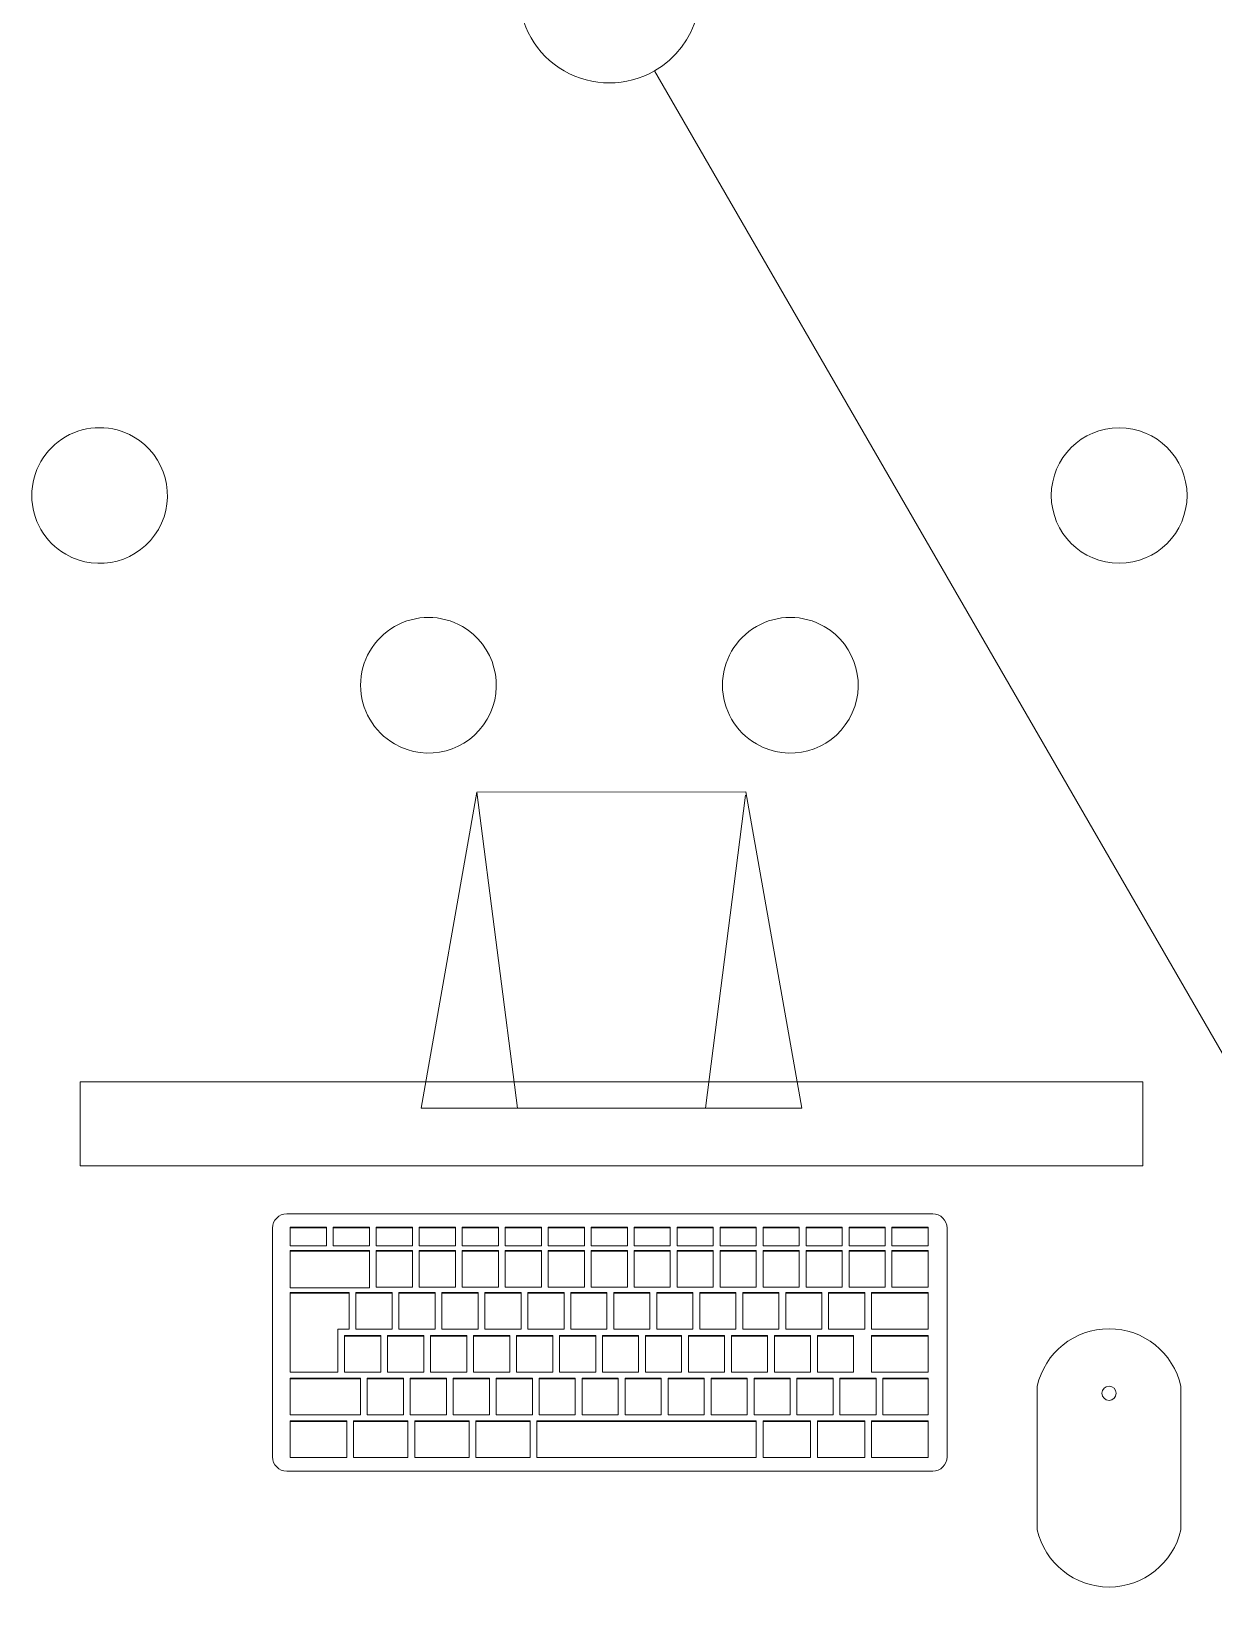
# Model space of a CAD drawing. Header units: millimetres. Extents: x 155927 to 295199, y -4084 to 97293.
# Drawn here: x 175971 to 176494, y 23490 to 24192 of the extents above; entities that cross this region are included whole.
import ezdxf

# ---------------------------------------------------------------- set-up
doc = ezdxf.new("R2010")
doc.units = ezdxf.units.MM
doc.header["$MEASUREMENT"] = 0
doc.layers.add('A-GENM', color=8, linetype='CONTINUOUS', lineweight=9)
doc.layers.add('I-FURN', color=8, linetype='CONTINUOUS', lineweight=9)

msp = doc.modelspace()

# ---------------------------------------------------------------- linework, layer by layer
at = {"layer": 'A-GENM'}
for p, q in [((176084.2, 23669.35), (176369.74, 23669.35)), ((176077.85, 23561.84), (176077.85, 23663)), ((176085.74, 23663.37), (176101.74, 23663.37)), ((176085.74, 23663.09), (176085.74, 23663.37)), ((176101.74, 23663.09), (176085.74, 23663.09)), ((176085.74, 23663.09), (176085.74, 23655.11)), ((176101.74, 23663.09), (176101.74, 23663.37)), ((176101.74, 23655.11), (176101.74, 23663.09)), ((176104.74, 23663.37), (176120.74, 23663.37)), ((176104.74, 23663.09), (176104.74, 23663.37)), ((176120.74, 23663.09), (176104.74, 23663.09)), ((176104.74, 23663.09), (176104.74, 23655.11)), ((176120.74, 23663.09), (176120.74, 23663.37)), ((176120.74, 23655.11), (176120.74, 23663.09)), ((176123.74, 23663.37), (176139.74, 23663.37)), ((176123.74, 23663.09), (176123.74, 23663.37)), ((176139.74, 23663.09), (176123.74, 23663.09)), ((176123.74, 23663.09), (176123.74, 23655.11)), ((176139.74, 23663.09), (176139.74, 23663.37)), ((176139.74, 23655.11), (176139.74, 23663.09)), ((176142.74, 23663.37), (176158.74, 23663.37)), ((176142.74, 23663.09), (176142.74, 23663.37)), ((176158.74, 23663.09), (176142.74, 23663.09)), ((176142.74, 23663.09), (176142.74, 23655.11)), ((176158.74, 23663.09), (176158.74, 23663.37)), ((176158.74, 23655.11), (176158.74, 23663.09)), ((176161.74, 23663.37), (176177.74, 23663.37)), ((176161.74, 23663.09), (176161.74, 23663.37)), ((176177.74, 23663.09), (176161.74, 23663.09)), ((176161.74, 23663.09), (176161.74, 23655.11)), ((176177.74, 23663.09), (176177.74, 23663.37)), ((176177.74, 23655.11), (176177.74, 23663.09)), ((176180.74, 23663.37), (176196.74, 23663.37)), ((176180.74, 23663.09), (176180.74, 23663.37)), ((176196.74, 23663.09), (176180.74, 23663.09)), ((176180.74, 23663.09), (176180.74, 23655.11)), ((176196.74, 23663.09), (176196.74, 23663.37)), ((176196.74, 23655.11), (176196.74, 23663.09)), ((176199.74, 23663.37), (176215.74, 23663.37)), ((176199.74, 23663.09), (176199.74, 23663.37)), ((176215.74, 23663.09), (176199.74, 23663.09)), ((176199.74, 23663.09), (176199.74, 23655.11)), ((176215.74, 23663.09), (176215.74, 23663.37)), ((176215.74, 23655.11), (176215.74, 23663.09)), ((176218.74, 23663.37), (176234.74, 23663.37)), ((176218.74, 23663.09), (176218.74, 23663.37)), ((176234.74, 23663.09), (176218.74, 23663.09)), ((176218.74, 23663.09), (176218.74, 23655.11)), ((176234.74, 23663.09), (176234.74, 23663.37)), ((176234.74, 23655.11), (176234.74, 23663.09)), ((176237.74, 23663.37), (176253.74, 23663.37)), ((176237.74, 23663.09), (176237.74, 23663.37)), ((176253.74, 23663.09), (176237.74, 23663.09)), ((176237.74, 23663.09), (176237.74, 23655.11)), ((176253.74, 23663.09), (176253.74, 23663.37)), ((176253.74, 23655.11), (176253.74, 23663.09)), ((176256.74, 23663.37), (176272.74, 23663.37)), ((176256.74, 23663.09), (176256.74, 23663.37)), ((176272.74, 23663.09), (176256.74, 23663.09)), ((176256.74, 23663.09), (176256.74, 23655.11)), ((176272.74, 23663.09), (176272.74, 23663.37)), ((176272.74, 23655.11), (176272.74, 23663.09)), ((176275.74, 23663.37), (176291.74, 23663.37)), ((176275.74, 23663.09), (176275.74, 23663.37)), ((176291.74, 23663.09), (176275.74, 23663.09)), ((176275.74, 23663.09), (176275.74, 23655.11)), ((176291.74, 23663.09), (176291.74, 23663.37)), ((176291.74, 23655.11), (176291.74, 23663.09)), ((176294.74, 23663.37), (176310.74, 23663.37)), ((176294.74, 23663.09), (176294.74, 23663.37)), ((176310.74, 23663.09), (176294.74, 23663.09)), ((176294.74, 23663.09), (176294.74, 23655.11)), ((176310.74, 23663.09), (176310.74, 23663.37)), ((176310.74, 23655.11), (176310.74, 23663.09)), ((176313.74, 23663.37), (176329.74, 23663.37)), ((176313.74, 23663.09), (176313.74, 23663.37)), ((176329.74, 23663.09), (176313.74, 23663.09)), ((176313.74, 23663.09), (176313.74, 23655.11)), ((176329.74, 23663.09), (176329.74, 23663.37)), ((176329.74, 23655.11), (176329.74, 23663.09)), ((176332.74, 23663.37), (176348.74, 23663.37)), ((176332.74, 23663.09), (176332.74, 23663.37)), ((176348.74, 23663.09), (176332.74, 23663.09)), ((176332.74, 23663.09), (176332.74, 23655.11)), ((176348.74, 23663.09), (176348.74, 23663.37)), ((176348.74, 23655.11), (176348.74, 23663.09)), ((176351.74, 23663.37), (176367.74, 23663.37)), ((176351.74, 23663.09), (176351.74, 23663.37)), ((176367.74, 23663.09), (176351.74, 23663.09)), ((176351.74, 23663.09), (176351.74, 23655.11)), ((176367.74, 23663.09), (176367.74, 23663.37)), ((176367.74, 23655.11), (176367.74, 23663.09)), ((176376.09, 23663), (176376.09, 23561.84)), ((176085.74, 23655.11), (176101.74, 23655.11)), ((176085.74, 23653.13), (176120.74, 23653.13)), ((176085.74, 23652.85), (176085.74, 23653.13)), ((176104.74, 23655.11), (176120.74, 23655.11)), ((176120.74, 23652.85), (176120.74, 23653.13)), ((176123.74, 23655.11), (176139.74, 23655.11)), ((176123.74, 23653.13), (176139.74, 23653.13)), ((176123.74, 23652.85), (176123.74, 23653.13)), ((176139.74, 23652.85), (176139.74, 23653.13)), ((176142.74, 23655.11), (176158.74, 23655.11)), ((176142.74, 23653.13), (176158.74, 23653.13)), ((176142.74, 23652.85), (176142.74, 23653.13)), ((176158.74, 23652.85), (176158.74, 23653.13)), ((176161.74, 23655.11), (176177.74, 23655.11)), ((176161.74, 23653.13), (176177.74, 23653.13)), ((176161.74, 23652.85), (176161.74, 23653.13)), ((176177.74, 23652.85), (176177.74, 23653.13)), ((176180.74, 23655.11), (176196.74, 23655.11)), ((176180.74, 23653.13), (176196.74, 23653.13)), ((176180.74, 23652.85), (176180.74, 23653.13)), ((176196.74, 23652.85), (176196.74, 23653.13)), ((176199.74, 23655.11), (176215.74, 23655.11)), ((176199.74, 23653.13), (176215.74, 23653.13)), ((176199.74, 23652.85), (176199.74, 23653.13)), ((176215.74, 23652.85), (176215.74, 23653.13)), ((176218.74, 23655.11), (176234.74, 23655.11)), ((176218.74, 23653.13), (176234.74, 23653.13)), ((176218.74, 23652.85), (176218.74, 23653.13)), ((176234.74, 23652.85), (176234.74, 23653.13)), ((176237.74, 23655.11), (176253.74, 23655.11)), ((176237.74, 23653.13), (176253.74, 23653.13)), ((176237.74, 23652.85), (176237.74, 23653.13)), ((176253.74, 23652.85), (176253.74, 23653.13)), ((176256.74, 23655.11), (176272.74, 23655.11)), ((176256.74, 23653.13), (176272.74, 23653.13)), ((176256.74, 23652.85), (176256.74, 23653.13)), ((176272.74, 23652.85), (176272.74, 23653.13)), ((176275.74, 23655.11), (176291.74, 23655.11)), ((176275.74, 23653.13), (176291.74, 23653.13)), ((176275.74, 23652.85), (176275.74, 23653.13)), ((176291.74, 23652.85), (176291.74, 23653.13)), ((176294.74, 23655.11), (176310.74, 23655.11)), ((176294.74, 23653.13), (176310.74, 23653.13)), ((176294.74, 23652.85), (176294.74, 23653.13)), ((176310.74, 23652.85), (176310.74, 23653.13)), ((176313.74, 23655.11), (176329.74, 23655.11)), ((176313.74, 23653.13), (176329.74, 23653.13)), ((176313.74, 23652.85), (176313.74, 23653.13)), ((176329.74, 23652.85), (176329.74, 23653.13)), ((176332.74, 23655.11), (176348.74, 23655.11)), ((176332.74, 23653.13), (176348.74, 23653.13)), ((176332.74, 23652.85), (176332.74, 23653.13)), ((176348.74, 23652.85), (176348.74, 23653.13)), ((176351.74, 23655.11), (176367.74, 23655.11)), ((176351.74, 23653.13), (176367.74, 23653.13)), ((176351.74, 23652.85), (176351.74, 23653.13)), ((176367.74, 23652.85), (176367.74, 23653.13)), ((176120.74, 23652.85), (176085.74, 23652.85)), ((176085.74, 23652.85), (176085.74, 23636.61)), ((176120.74, 23636.61), (176120.74, 23652.85)), ((176139.74, 23652.85), (176123.74, 23652.85)), ((176123.74, 23652.85), (176123.74, 23636.89)), ((176139.74, 23636.89), (176139.74, 23652.85)), ((176158.74, 23652.85), (176142.74, 23652.85)), ((176142.74, 23652.85), (176142.74, 23636.89)), ((176158.74, 23636.89), (176158.74, 23652.85)), ((176177.74, 23652.85), (176161.74, 23652.85)), ((176161.74, 23652.85), (176161.74, 23636.89)), ((176177.74, 23636.89), (176177.74, 23652.85)), ((176196.74, 23652.85), (176180.74, 23652.85)), ((176180.74, 23652.85), (176180.74, 23636.89)), ((176196.74, 23636.89), (176196.74, 23652.85)), ((176215.74, 23652.85), (176199.74, 23652.85)), ((176199.74, 23652.85), (176199.74, 23636.89)), ((176215.74, 23636.89), (176215.74, 23652.85)), ((176234.74, 23652.85), (176218.74, 23652.85)), ((176218.74, 23652.85), (176218.74, 23636.89)), ((176234.74, 23636.89), (176234.74, 23652.85)), ((176253.74, 23652.85), (176237.74, 23652.85)), ((176237.74, 23652.85), (176237.74, 23636.89)), ((176253.74, 23636.89), (176253.74, 23652.85)), ((176272.74, 23652.85), (176256.74, 23652.85)), ((176256.74, 23652.85), (176256.74, 23636.89)), ((176272.74, 23636.89), (176272.74, 23652.85)), ((176291.74, 23652.85), (176275.74, 23652.85)), ((176275.74, 23652.85), (176275.74, 23636.89)), ((176291.74, 23636.89), (176291.74, 23652.85)), ((176310.74, 23652.85), (176294.74, 23652.85)), ((176294.74, 23652.85), (176294.74, 23636.89)), ((176310.74, 23636.89), (176310.74, 23652.85)), ((176329.74, 23652.85), (176313.74, 23652.85)), ((176313.74, 23652.85), (176313.74, 23636.89)), ((176329.74, 23636.89), (176329.74, 23652.85)), ((176348.74, 23652.85), (176332.74, 23652.85)), ((176332.74, 23652.85), (176332.74, 23636.89)), ((176348.74, 23636.89), (176348.74, 23652.85)), ((176367.74, 23652.85), (176351.74, 23652.85)), ((176351.74, 23652.85), (176351.74, 23636.89)), ((176367.74, 23636.89), (176367.74, 23652.85)), ((176085.74, 23636.61), (176120.74, 23636.61)), ((176085.74, 23634.48), (176111.74, 23634.48)), ((176085.74, 23634.2), (176085.74, 23634.48)), ((176111.74, 23634.2), (176085.74, 23634.2)), ((176085.74, 23634.2), (176085.74, 23599.31)), ((176111.74, 23634.2), (176111.74, 23634.48)), ((176111.74, 23618.24), (176111.74, 23634.2)), ((176114.74, 23634.48), (176130.74, 23634.48)), ((176114.74, 23634.2), (176114.74, 23634.48)), ((176130.74, 23634.2), (176114.74, 23634.2)), ((176114.74, 23634.2), (176114.74, 23618.24)), ((176123.74, 23636.89), (176139.74, 23636.89)), ((176130.74, 23634.2), (176130.74, 23634.48)), ((176130.74, 23618.24), (176130.74, 23634.2)), ((176133.74, 23634.48), (176149.74, 23634.48)), ((176133.74, 23634.2), (176133.74, 23634.48)), ((176149.74, 23634.2), (176133.74, 23634.2)), ((176133.74, 23634.2), (176133.74, 23618.24)), ((176142.74, 23636.89), (176158.74, 23636.89)), ((176149.74, 23634.2), (176149.74, 23634.48)), ((176149.74, 23618.24), (176149.74, 23634.2)), ((176152.74, 23634.48), (176168.74, 23634.48)), ((176152.74, 23634.2), (176152.74, 23634.48)), ((176168.74, 23634.2), (176152.74, 23634.2)), ((176152.74, 23634.2), (176152.74, 23618.24)), ((176161.74, 23636.89), (176177.74, 23636.89)), ((176168.74, 23634.2), (176168.74, 23634.48)), ((176168.74, 23618.24), (176168.74, 23634.2)), ((176171.74, 23634.48), (176187.74, 23634.48)), ((176171.74, 23634.2), (176171.74, 23634.48)), ((176187.74, 23634.2), (176171.74, 23634.2)), ((176171.74, 23634.2), (176171.74, 23618.24)), ((176180.74, 23636.89), (176196.74, 23636.89)), ((176187.74, 23634.2), (176187.74, 23634.48)), ((176187.74, 23618.24), (176187.74, 23634.2)), ((176190.74, 23634.48), (176206.74, 23634.48)), ((176190.74, 23634.2), (176190.74, 23634.48)), ((176206.74, 23634.2), (176190.74, 23634.2)), ((176190.74, 23634.2), (176190.74, 23618.24)), ((176199.74, 23636.89), (176215.74, 23636.89)), ((176206.74, 23634.2), (176206.74, 23634.48)), ((176206.74, 23618.24), (176206.74, 23634.2)), ((176209.74, 23634.48), (176225.74, 23634.48)), ((176209.74, 23634.2), (176209.74, 23634.48)), ((176225.74, 23634.2), (176209.74, 23634.2)), ((176209.74, 23634.2), (176209.74, 23618.24)), ((176218.74, 23636.89), (176234.74, 23636.89)), ((176225.74, 23634.2), (176225.74, 23634.48)), ((176225.74, 23618.24), (176225.74, 23634.2)), ((176228.74, 23634.48), (176244.74, 23634.48)), ((176228.74, 23634.2), (176228.74, 23634.48)), ((176244.74, 23634.2), (176228.74, 23634.2)), ((176228.74, 23634.2), (176228.74, 23618.24)), ((176237.74, 23636.89), (176253.74, 23636.89)), ((176244.74, 23634.2), (176244.74, 23634.48)), ((176244.74, 23618.24), (176244.74, 23634.2)), ((176247.74, 23634.48), (176263.74, 23634.48)), ((176247.74, 23634.2), (176247.74, 23634.48)), ((176263.74, 23634.2), (176247.74, 23634.2)), ((176247.74, 23634.2), (176247.74, 23618.24)), ((176256.74, 23636.89), (176272.74, 23636.89)), ((176263.74, 23634.2), (176263.74, 23634.48)), ((176263.74, 23618.24), (176263.74, 23634.2)), ((176266.74, 23634.48), (176282.74, 23634.48)), ((176266.74, 23634.2), (176266.74, 23634.48)), ((176282.74, 23634.2), (176266.74, 23634.2)), ((176266.74, 23634.2), (176266.74, 23618.24)), ((176275.74, 23636.89), (176291.74, 23636.89)), ((176282.74, 23634.2), (176282.74, 23634.48)), ((176282.74, 23618.24), (176282.74, 23634.2)), ((176285.74, 23634.48), (176301.74, 23634.48)), ((176285.74, 23634.2), (176285.74, 23634.48)), ((176301.74, 23634.2), (176285.74, 23634.2)), ((176285.74, 23634.2), (176285.74, 23618.24)), ((176294.74, 23636.89), (176310.74, 23636.89)), ((176301.74, 23634.2), (176301.74, 23634.48)), ((176301.74, 23618.24), (176301.74, 23634.2)), ((176304.74, 23634.48), (176320.74, 23634.48)), ((176304.74, 23634.2), (176304.74, 23634.48)), ((176320.74, 23634.2), (176304.74, 23634.2)), ((176304.74, 23634.2), (176304.74, 23618.24)), ((176313.74, 23636.89), (176329.74, 23636.89)), ((176320.74, 23634.2), (176320.74, 23634.48)), ((176320.74, 23618.24), (176320.74, 23634.2)), ((176323.74, 23634.48), (176339.74, 23634.48)), ((176323.74, 23634.2), (176323.74, 23634.48)), ((176339.74, 23634.2), (176323.74, 23634.2)), ((176323.74, 23634.2), (176323.74, 23618.24)), ((176332.74, 23636.89), (176348.74, 23636.89)), ((176339.74, 23634.2), (176339.74, 23634.48)), ((176339.74, 23618.24), (176339.74, 23634.2)), ((176342.74, 23634.48), (176367.74, 23634.48)), ((176342.74, 23634.2), (176342.74, 23634.48)), ((176367.74, 23634.2), (176342.74, 23634.2)), ((176342.74, 23634.2), (176342.74, 23618.26)), ((176351.74, 23636.89), (176367.74, 23636.89)), ((176367.74, 23634.2), (176367.74, 23634.48)), ((176367.74, 23618.26), (176367.74, 23634.2)), ((176106.74, 23599.31), (176106.74, 23618.24)), ((176106.74, 23618.24), (176111.74, 23618.24)), ((176114.74, 23618.24), (176130.74, 23618.24)), ((176133.74, 23618.24), (176149.74, 23618.24)), ((176152.74, 23618.24), (176168.74, 23618.24)), ((176171.74, 23618.24), (176187.74, 23618.24)), ((176190.74, 23618.24), (176206.74, 23618.24)), ((176209.74, 23618.24), (176225.74, 23618.24)), ((176228.74, 23618.24), (176244.74, 23618.24)), ((176247.74, 23618.24), (176263.74, 23618.24)), ((176266.74, 23618.24), (176282.74, 23618.24)), ((176285.74, 23618.24), (176301.74, 23618.24)), ((176304.74, 23618.24), (176320.74, 23618.24)), ((176323.74, 23618.24), (176339.74, 23618.24)), ((176342.74, 23618.26), (176367.74, 23618.26)), ((176109.74, 23615.55), (176125.74, 23615.55)), ((176109.74, 23615.27), (176109.74, 23615.55)), ((176125.74, 23615.27), (176109.74, 23615.27)), ((176109.74, 23615.27), (176109.74, 23599.31)), ((176125.74, 23615.27), (176125.74, 23615.55)), ((176125.74, 23599.31), (176125.74, 23615.27)), ((176128.74, 23615.55), (176144.74, 23615.55)), ((176128.74, 23615.27), (176128.74, 23615.55)), ((176144.74, 23615.27), (176128.74, 23615.27)), ((176128.74, 23615.27), (176128.74, 23599.31)), ((176144.74, 23615.27), (176144.74, 23615.55)), ((176144.74, 23599.31), (176144.74, 23615.27)), ((176147.74, 23615.55), (176163.74, 23615.55)), ((176147.74, 23615.27), (176147.74, 23615.55)), ((176163.74, 23615.27), (176147.74, 23615.27)), ((176147.74, 23615.27), (176147.74, 23599.31)), ((176163.74, 23615.27), (176163.74, 23615.55)), ((176163.74, 23599.31), (176163.74, 23615.27)), ((176166.74, 23615.55), (176182.74, 23615.55)), ((176166.74, 23615.27), (176166.74, 23615.55)), ((176182.74, 23615.27), (176166.74, 23615.27)), ((176166.74, 23615.27), (176166.74, 23599.31)), ((176182.74, 23615.27), (176182.74, 23615.55)), ((176182.74, 23599.31), (176182.74, 23615.27)), ((176185.74, 23615.55), (176201.74, 23615.55)), ((176185.74, 23615.27), (176185.74, 23615.55)), ((176201.74, 23615.27), (176185.74, 23615.27)), ((176185.74, 23615.27), (176185.74, 23599.31)), ((176201.74, 23615.27), (176201.74, 23615.55)), ((176201.74, 23599.31), (176201.74, 23615.27)), ((176204.74, 23615.55), (176220.74, 23615.55)), ((176204.74, 23615.27), (176204.74, 23615.55)), ((176220.74, 23615.27), (176204.74, 23615.27)), ((176204.74, 23615.27), (176204.74, 23599.31)), ((176220.74, 23615.27), (176220.74, 23615.55)), ((176220.74, 23599.31), (176220.74, 23615.27)), ((176223.74, 23615.55), (176239.74, 23615.55)), ((176223.74, 23615.27), (176223.74, 23615.55)), ((176239.74, 23615.27), (176223.74, 23615.27)), ((176223.74, 23615.27), (176223.74, 23599.31)), ((176239.74, 23615.27), (176239.74, 23615.55)), ((176239.74, 23599.31), (176239.74, 23615.27)), ((176242.74, 23615.55), (176258.74, 23615.55)), ((176242.74, 23615.27), (176242.74, 23615.55)), ((176258.74, 23615.27), (176242.74, 23615.27)), ((176242.74, 23615.27), (176242.74, 23599.31)), ((176258.74, 23615.27), (176258.74, 23615.55)), ((176258.74, 23599.31), (176258.74, 23615.27)), ((176261.74, 23615.55), (176277.74, 23615.55)), ((176261.74, 23615.27), (176261.74, 23615.55)), ((176277.74, 23615.27), (176261.74, 23615.27)), ((176261.74, 23615.27), (176261.74, 23599.31)), ((176277.74, 23615.27), (176277.74, 23615.55)), ((176277.74, 23599.31), (176277.74, 23615.27)), ((176280.74, 23615.55), (176296.74, 23615.55)), ((176280.74, 23615.27), (176280.74, 23615.55)), ((176296.74, 23615.27), (176280.74, 23615.27)), ((176280.74, 23615.27), (176280.74, 23599.31)), ((176296.74, 23615.27), (176296.74, 23615.55)), ((176296.74, 23599.31), (176296.74, 23615.27)), ((176299.74, 23615.55), (176315.74, 23615.55)), ((176299.74, 23615.27), (176299.74, 23615.55)), ((176315.74, 23615.27), (176299.74, 23615.27)), ((176299.74, 23615.27), (176299.74, 23599.31)), ((176315.74, 23615.27), (176315.74, 23615.55)), ((176315.74, 23599.31), (176315.74, 23615.27)), ((176318.74, 23615.55), (176334.74, 23615.55)), ((176318.74, 23615.27), (176318.74, 23615.55)), ((176334.74, 23615.27), (176318.74, 23615.27)), ((176318.74, 23615.27), (176318.74, 23599.31)), ((176334.74, 23615.27), (176334.74, 23615.55)), ((176334.74, 23599.31), (176334.74, 23615.27)), ((176342.74, 23615.55), (176367.74, 23615.55)), ((176342.74, 23615.27), (176342.74, 23615.55)), ((176367.74, 23615.27), (176342.74, 23615.27)), ((176342.74, 23615.27), (176342.74, 23599.33)), ((176367.74, 23615.27), (176367.74, 23615.55)), ((176367.74, 23599.33), (176367.74, 23615.27)), ((176085.74, 23599.31), (176106.74, 23599.31)), ((176109.74, 23599.31), (176125.74, 23599.31)), ((176128.74, 23599.31), (176144.74, 23599.31)), ((176147.74, 23599.31), (176163.74, 23599.31)), ((176166.74, 23599.31), (176182.74, 23599.31)), ((176185.74, 23599.31), (176201.74, 23599.31)), ((176204.74, 23599.31), (176220.74, 23599.31)), ((176223.74, 23599.31), (176239.74, 23599.31)), ((176242.74, 23599.31), (176258.74, 23599.31)), ((176261.74, 23599.31), (176277.74, 23599.31)), ((176280.74, 23599.31), (176296.74, 23599.31)), ((176299.74, 23599.31), (176315.74, 23599.31)), ((176318.74, 23599.31), (176334.74, 23599.31)), ((176342.74, 23599.33), (176367.74, 23599.33)), ((176085.74, 23596.62), (176116.74, 23596.62)), ((176085.74, 23596.35), (176085.74, 23596.62)), ((176116.74, 23596.35), (176085.74, 23596.35)), ((176085.74, 23596.35), (176085.74, 23580.38)), ((176116.74, 23596.35), (176116.74, 23596.62)), ((176116.74, 23580.38), (176116.74, 23596.35)), ((176119.74, 23596.62), (176135.74, 23596.62)), ((176119.74, 23596.35), (176119.74, 23596.62)), ((176135.74, 23596.35), (176119.74, 23596.35)), ((176119.74, 23596.35), (176119.74, 23580.38)), ((176135.74, 23596.35), (176135.74, 23596.62)), ((176135.74, 23580.38), (176135.74, 23596.35)), ((176138.74, 23596.62), (176154.74, 23596.62)), ((176138.74, 23596.35), (176138.74, 23596.62)), ((176154.74, 23596.35), (176138.74, 23596.35)), ((176138.74, 23596.35), (176138.74, 23580.38)), ((176154.74, 23596.35), (176154.74, 23596.62)), ((176154.74, 23580.38), (176154.74, 23596.35)), ((176157.74, 23596.62), (176173.74, 23596.62)), ((176157.74, 23596.35), (176157.74, 23596.62)), ((176173.74, 23596.35), (176157.74, 23596.35)), ((176157.74, 23596.35), (176157.74, 23580.38)), ((176173.74, 23596.35), (176173.74, 23596.62)), ((176173.74, 23580.38), (176173.74, 23596.35)), ((176176.74, 23596.62), (176192.74, 23596.62)), ((176176.74, 23596.35), (176176.74, 23596.62)), ((176192.74, 23596.35), (176176.74, 23596.35)), ((176176.74, 23596.35), (176176.74, 23580.38)), ((176192.74, 23596.35), (176192.74, 23596.62)), ((176192.74, 23580.38), (176192.74, 23596.35)), ((176195.74, 23596.62), (176211.74, 23596.62)), ((176195.74, 23596.35), (176195.74, 23596.62)), ((176211.74, 23596.35), (176195.74, 23596.35)), ((176195.74, 23596.35), (176195.74, 23580.38)), ((176211.74, 23596.35), (176211.74, 23596.62)), ((176211.74, 23580.38), (176211.74, 23596.35)), ((176214.74, 23596.62), (176230.74, 23596.62)), ((176214.74, 23596.35), (176214.74, 23596.62)), ((176230.74, 23596.35), (176214.74, 23596.35)), ((176214.74, 23596.35), (176214.74, 23580.38)), ((176230.74, 23596.35), (176230.74, 23596.62)), ((176230.74, 23580.38), (176230.74, 23596.35)), ((176233.74, 23596.62), (176249.74, 23596.62)), ((176233.74, 23596.35), (176233.74, 23596.62)), ((176249.74, 23596.35), (176233.74, 23596.35)), ((176233.74, 23596.35), (176233.74, 23580.38)), ((176249.74, 23596.35), (176249.74, 23596.62)), ((176249.74, 23580.38), (176249.74, 23596.35)), ((176252.74, 23596.62), (176268.74, 23596.62)), ((176252.74, 23596.35), (176252.74, 23596.62)), ((176268.74, 23596.35), (176252.74, 23596.35)), ((176252.74, 23596.35), (176252.74, 23580.38)), ((176268.74, 23596.35), (176268.74, 23596.62)), ((176268.74, 23580.38), (176268.74, 23596.35)), ((176271.74, 23596.62), (176287.74, 23596.62)), ((176271.74, 23596.35), (176271.74, 23596.62)), ((176287.74, 23596.35), (176271.74, 23596.35)), ((176271.74, 23596.35), (176271.74, 23580.38)), ((176287.74, 23596.35), (176287.74, 23596.62)), ((176287.74, 23580.38), (176287.74, 23596.35)), ((176290.74, 23596.62), (176306.74, 23596.62)), ((176290.74, 23596.35), (176290.74, 23596.62)), ((176306.74, 23596.35), (176290.74, 23596.35)), ((176290.74, 23596.35), (176290.74, 23580.38)), ((176306.74, 23596.35), (176306.74, 23596.62)), ((176306.74, 23580.38), (176306.74, 23596.35)), ((176309.74, 23596.62), (176325.74, 23596.62)), ((176309.74, 23596.35), (176309.74, 23596.62)), ((176325.74, 23596.35), (176309.74, 23596.35)), ((176309.74, 23596.35), (176309.74, 23580.38)), ((176325.74, 23596.35), (176325.74, 23596.62)), ((176325.74, 23580.38), (176325.74, 23596.35)), ((176328.74, 23596.62), (176344.74, 23596.62)), ((176328.74, 23596.35), (176328.74, 23596.62)), ((176344.74, 23596.35), (176328.74, 23596.35)), ((176328.74, 23596.35), (176328.74, 23580.38)), ((176344.74, 23596.35), (176344.74, 23596.62)), ((176344.74, 23580.38), (176344.74, 23596.35)), ((176347.74, 23596.62), (176367.74, 23596.62)), ((176347.74, 23596.35), (176347.74, 23596.62)), ((176367.74, 23596.35), (176347.74, 23596.35)), ((176347.74, 23596.35), (176347.74, 23580.41)), ((176367.74, 23596.35), (176367.74, 23596.62)), ((176367.74, 23580.41), (176367.74, 23596.35)), ((176415.96, 23593.11), (176415.96, 23529.61)), ((176479.46, 23529.61), (176479.46, 23593.11)), ((176085.74, 23580.38), (176116.74, 23580.38)), ((176085.74, 23577.69), (176110.74, 23577.69)), ((176085.74, 23577.42), (176085.74, 23577.69)), ((176110.74, 23577.42), (176085.74, 23577.42)), ((176085.74, 23577.42), (176085.74, 23561.48)), ((176110.74, 23577.42), (176110.74, 23577.69)), ((176110.74, 23561.48), (176110.74, 23577.42)), ((176113.74, 23577.69), (176137.74, 23577.69)), ((176113.74, 23577.42), (176113.74, 23577.69)), ((176137.74, 23577.42), (176113.74, 23577.42)), ((176113.74, 23577.42), (176113.74, 23561.48)), ((176119.74, 23580.38), (176135.74, 23580.38)), ((176137.74, 23577.42), (176137.74, 23577.69)), ((176137.74, 23561.48), (176137.74, 23577.42)), ((176138.74, 23580.38), (176154.74, 23580.38)), ((176140.74, 23577.69), (176164.74, 23577.69)), ((176140.74, 23577.42), (176140.74, 23577.69)), ((176164.74, 23577.42), (176140.74, 23577.42)), ((176140.74, 23577.42), (176140.74, 23561.48)), ((176157.74, 23580.38), (176173.74, 23580.38)), ((176164.74, 23577.42), (176164.74, 23577.69)), ((176164.74, 23561.48), (176164.74, 23577.42)), ((176167.74, 23577.69), (176191.74, 23577.69)), ((176167.74, 23577.42), (176167.74, 23577.69)), ((176191.74, 23577.42), (176167.74, 23577.42)), ((176167.74, 23577.42), (176167.74, 23561.48)), ((176176.74, 23580.38), (176192.74, 23580.38)), ((176191.74, 23577.42), (176191.74, 23577.69)), ((176191.74, 23561.48), (176191.74, 23577.42)), ((176194.74, 23577.69), (176291.74, 23577.69)), ((176194.74, 23577.42), (176194.74, 23577.69)), ((176291.74, 23577.42), (176194.74, 23577.42)), ((176194.74, 23577.42), (176194.74, 23561.48)), ((176195.74, 23580.38), (176211.74, 23580.38)), ((176214.74, 23580.38), (176230.74, 23580.38)), ((176233.74, 23580.38), (176249.74, 23580.38)), ((176252.74, 23580.38), (176268.74, 23580.38)), ((176271.74, 23580.38), (176287.74, 23580.38)), ((176290.74, 23580.38), (176306.74, 23580.38)), ((176291.74, 23577.42), (176291.74, 23577.69)), ((176291.74, 23561.48), (176291.74, 23577.42)), ((176294.74, 23577.69), (176315.74, 23577.69)), ((176294.74, 23577.42), (176294.74, 23577.69)), ((176315.74, 23577.42), (176294.74, 23577.42)), ((176294.74, 23577.42), (176294.74, 23561.48)), ((176309.74, 23580.38), (176325.74, 23580.38)), ((176315.74, 23577.42), (176315.74, 23577.69)), ((176315.74, 23561.48), (176315.74, 23577.42)), ((176318.74, 23577.69), (176339.74, 23577.69)), ((176318.74, 23577.42), (176318.74, 23577.69)), ((176339.74, 23577.42), (176318.74, 23577.42)), ((176318.74, 23577.42), (176318.74, 23561.48)), ((176328.74, 23580.38), (176344.74, 23580.38)), ((176339.74, 23577.42), (176339.74, 23577.69)), ((176339.74, 23561.48), (176339.74, 23577.42)), ((176342.74, 23577.69), (176367.74, 23577.69)), ((176342.74, 23577.42), (176342.74, 23577.69)), ((176367.74, 23577.42), (176342.74, 23577.42)), ((176342.74, 23577.42), (176342.74, 23561.48)), ((176347.74, 23580.41), (176367.74, 23580.41)), ((176367.74, 23577.42), (176367.74, 23577.69)), ((176367.74, 23561.48), (176367.74, 23577.42)), ((176369.74, 23555.49), (176084.2, 23555.49)), ((176085.74, 23561.48), (176110.74, 23561.48)), ((176113.74, 23561.48), (176137.74, 23561.48)), ((176140.74, 23561.48), (176164.74, 23561.48)), ((176167.74, 23561.48), (176191.74, 23561.48)), ((176194.74, 23561.48), (176291.74, 23561.48)), ((176294.74, 23561.48), (176315.74, 23561.48)), ((176318.74, 23561.48), (176339.74, 23561.48)), ((176342.74, 23561.48), (176367.74, 23561.48))]:
    msp.add_line(p, q, dxfattribs=at)
for centre, radius, start, end in [((176084.2, 23663), 6.35, 90, 180), ((176369.74, 23663), 6.35, 0, 90), ((176447.71, 23585.96), 32.54, 12.68038, 167.31962), ((176447.71, 23589.95), 3.16, 0, 180), ((176447.71, 23589.95), 3.16, 180, 0), ((176084.2, 23561.84), 6.35, 180, 270), ((176369.74, 23561.84), 6.35, 270, 0), ((176447.71, 23536.75), 32.54, 192.68038, 347.31962)]:
    msp.add_arc(centre, radius, start, end, dxfattribs=at)
at = {"layer": 'I-FURN'}
for p, q in [((176801.82, 23213.69), (176246.8, 24174.97)), ((176246.8, 24174.97), (176801.82, 23213.69)), ((176168.26, 23855.9), (176143.55, 23716.04)), ((176287.19, 23855.97), (176168.26, 23855.9)), ((176186.14, 23716.04), (176168.26, 23855.9)), ((176269.28, 23716.04), (176287, 23854.61)), ((176311.87, 23716.04), (176287.19, 23855.97)), ((175992.76, 23727.73), (175992.76, 23690.64)), ((175992.76, 23727.73), (176462.66, 23727.73)), ((176462.66, 23727.73), (176462.66, 23690.64)), ((176143.55, 23716.04), (176311.87, 23716.04)), ((176462.66, 23690.64), (175992.76, 23690.64))]:
    msp.add_line(p, q, dxfattribs=at)
for centre, radius, start, end in [((176226.8, 24209.61), 40, 300.00141, 120.00141), ((176226.8, 24209.61), 40, 120.00141, 300.00141), ((176001.42, 23987.11), 30, 60.00282, 240.00282), ((176001.42, 23987.11), 30, 240.00282, 60.00282), ((176452.18, 23987.12), 30, 0, 180), ((176452.18, 23987.12), 30, 180, 0), ((176146.81, 23903.18), 30, 60.00282, 240.00282), ((176146.81, 23903.18), 30, 240.00282, 60.00282), ((176306.8, 23903.18), 30, 60.00282, 240.00282), ((176306.8, 23903.18), 30, 240.00282, 60.00282)]:
    msp.add_arc(centre, radius, start, end, dxfattribs=at)

doc.saveas('drawing.dxf')
